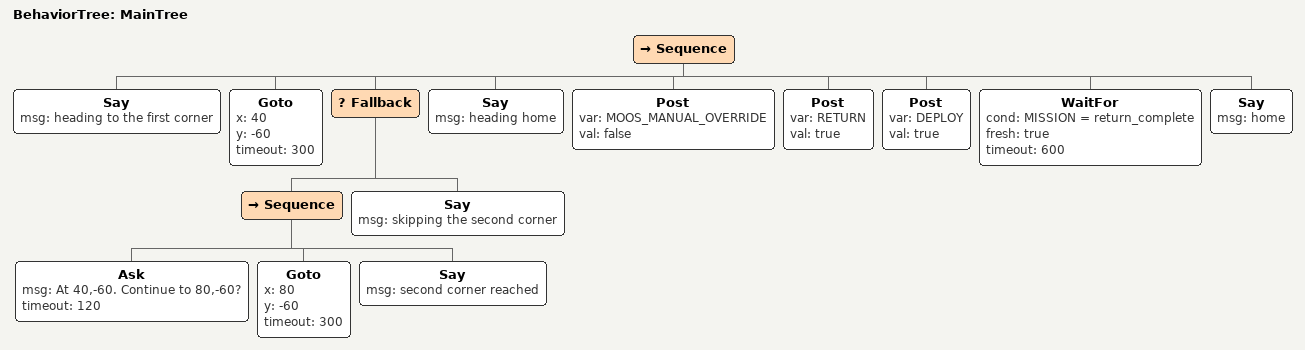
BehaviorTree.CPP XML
<root BTCPP_format="4" main_tree_to_execute="MainTree">
  <BehaviorTree ID="MainTree">
    <Sequence>
      <Say msg="heading to the first corner"/>
      <Goto x="40" y="-60" timeout="300"/>
      <Fallback>
        <Sequence>
          <Ask msg="At 40,-60. Continue to 80,-60?" timeout="120"/>
          <Goto x="80" y="-60" timeout="300"/>
          <Say msg="second corner reached"/>
        </Sequence>
        <Say msg="skipping the second corner"/>
      </Fallback>
      <Say msg="heading home"/>
      <Post var="MOOS_MANUAL_OVERRIDE" val="false"/>
      <Post var="RETURN" val="true"/>
      <Post var="DEPLOY" val="true"/>
      <WaitFor cond="MISSION = return_complete" fresh="true" timeout="600"/>
      <Say msg="home"/>
    </Sequence>
  </BehaviorTree>
</root>
